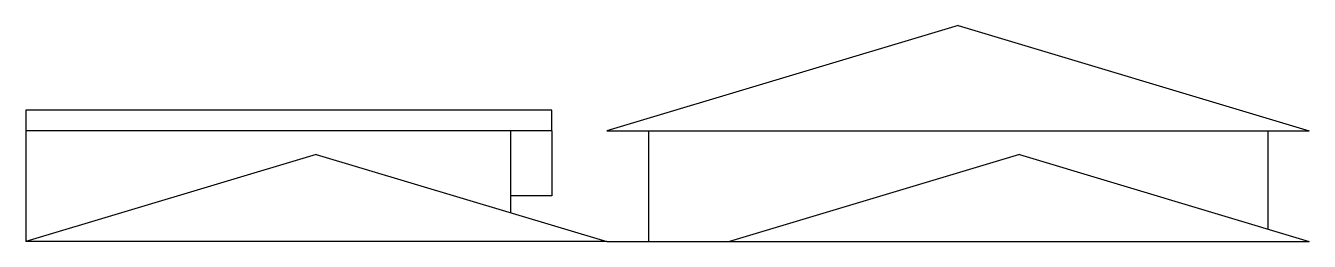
# Model space of a CAD drawing. Header units: inches. Extents: x -370 to 18, y -197 to 199.
# Drawn here: x -273.25 to -263.95, y 156.31 to 157.87 of the extents above; entities that cross this region are included whole.
import ezdxf

# ---------------------------------------------------------------- set-up
doc = ezdxf.new("R2010")
doc.units = ezdxf.units.IN
doc.header["$MEASUREMENT"] = 0

msp = doc.modelspace()

# ---------------------------------------------------------------- linework, layer by layer
for p, q in [((-266.4926, 157.87019), (-269.0368, 157.10693)), ((-266.4926, 157.87019), (-263.9484, 157.10693)), ((-273.2484, 157.25693), (-273.2484, 156.30693)), ((-269.4368, 157.25693), (-273.2484, 157.25693)), ((-269.4368, 157.10693), (-269.4368, 157.25693)), ((-269.4368, 157.10693), (-273.2484, 157.10693)), ((-269.7368, 157.10693), (-269.7368, 156.51635)), ((-269.4368, 157.10693), (-269.4368, 156.63573)), ((-269.0368, 157.10693), (-263.9484, 157.10693)), ((-268.7368, 157.10693), (-268.7368, 156.30693)), ((-264.2484, 157.10693), (-264.2484, 156.39693)), ((-271.1426, 156.93693), (-273.2484, 156.30693)), ((-271.1426, 156.93693), (-269.0368, 156.30693)), ((-266.0484, 156.93693), (-268.1484, 156.30693)), ((-266.0484, 156.93693), (-263.9484, 156.30693)), ((-269.4368, 156.63573), (-269.7368, 156.63573)), ((-269.0368, 156.30693), (-273.2484, 156.30693)), ((-269.0368, 156.30693), (-268.1484, 156.30693)), ((-268.1484, 156.30693), (-263.9484, 156.30693))]:
    msp.add_line(p, q)

doc.saveas('drawing.dxf')
